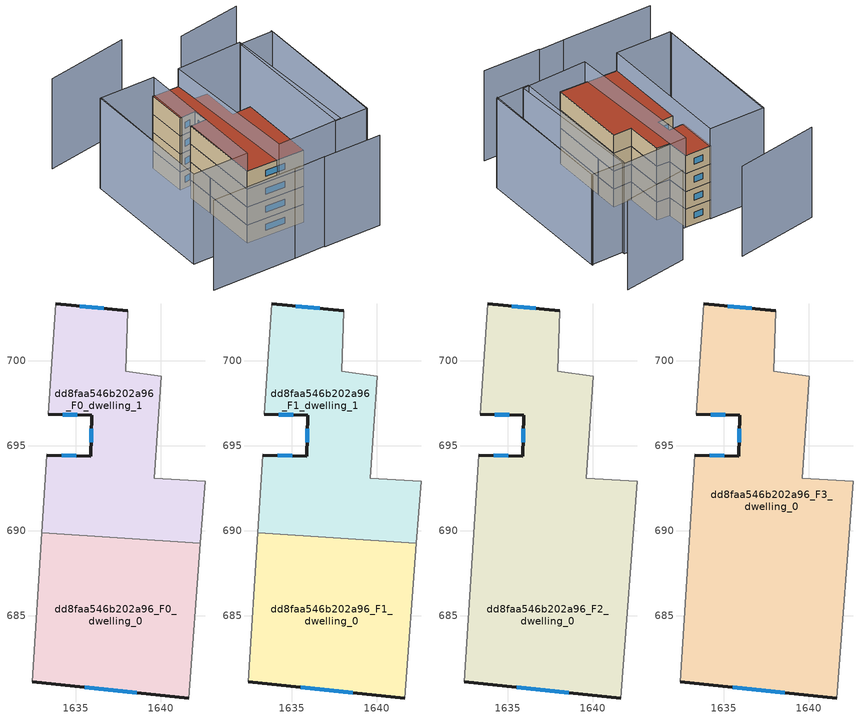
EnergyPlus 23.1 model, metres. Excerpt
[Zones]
dd8faa546b202a96_F0_dwelling_0
 floor ground (EU_floor_Construction): 1642.34,689.26 1641.66,680.17 1632.46,681.14 1633.02,689.89 z0
 wall outside (EU_wall_Construction): 1632.46,681.14 1641.66,680.17 z0:3
 wall adiabatic (EU_wall_Construction): 1641.66,680.17 1642.34,689.26 / 1633.02,689.89 1632.46,681.14 z0:3
 wall to dd8faa546b202a96_F0_dwelling_1 (EU_wall_Construction): 1642.34,689.26 1633.02,689.89 z0:3
 window (EU_Window_Construction): 1635.53,680.82 1638.6,680.49 z1:2
dd8faa546b202a96_F0_dwelling_1
 floor ground (EU_floor_Construction): 1638.08,702.95 1637.95,699.38 1640.02,699.09 1639.63,693.1 1642.61,692.92 1642.34,689.26 1633.02,689.89 1633.31,694.45 1635.89,694.39 1635.95,696.79 1633.39,696.85 1633.84,703.33 z0
 wall outside (EU_wall_Construction): 1638.08,702.95 1633.84,703.33 / 1633.39,696.85 1635.95,696.79 1635.89,694.39 1633.31,694.45 z0:3
 wall adiabatic (EU_wall_Construction): 1633.84,703.33 1633.39,696.85 / 1642.34,689.26 1642.61,692.92 1639.63,693.1 1640.02,699.09 1637.95,699.38 1638.08,702.95 / 1633.31,694.45 1633.02,689.89 z0:3
 window (EU_Window_Construction): 1636.66,703.07 1635.25,703.2 / 1635.03,694.41 1634.17,694.43 / 1635.93,695.99 1635.91,695.19 / 1634.25,696.83 1635.1,696.81 z1:2
dd8faa546b202a96_F1_dwelling_0
 floor to dd8faa546b202a96_F0_dwelling_0 (EU_floor_Construction): 1642.34,689.26 1641.66,680.17 1632.46,681.14 1633.02,689.89 z3
 wall outside (EU_wall_Construction): 1632.46,681.14 1641.66,680.17 z3:6
 wall adiabatic (EU_wall_Construction): 1641.66,680.17 1642.34,689.26 / 1633.02,689.89 1632.46,681.14 z3:6
 wall to dd8faa546b202a96_F1_dwelling_1 (EU_wall_Construction): 1642.34,689.26 1633.02,689.89 z3:6
 window (EU_Window_Construction): 1635.53,680.82 1638.6,680.49 z4:5
dd8faa546b202a96_F1_dwelling_1
 floor to dd8faa546b202a96_F0_dwelling_1 (EU_floor_Construction): 1638.08,702.95 1637.95,699.38 1640.02,699.09 1639.63,693.1 1642.61,692.92 1642.34,689.26 1633.02,689.89 1633.31,694.45 1635.89,694.39 1635.95,696.79 1633.39,696.85 1633.84,703.33 z3
 wall outside (EU_wall_Construction): 1638.08,702.95 1633.84,703.33 / 1633.39,696.85 1635.95,696.79 1635.89,694.39 1633.31,694.45 z3:6
 wall adiabatic (EU_wall_Construction): 1633.84,703.33 1633.39,696.85 / 1642.34,689.26 1642.61,692.92 1639.63,693.1 1640.02,699.09 1637.95,699.38 1638.08,702.95 / 1633.31,694.45 1633.02,689.89 z3:6
 window (EU_Window_Construction): 1636.66,703.07 1635.25,703.2 / 1635.03,694.41 1634.17,694.43 / 1635.93,695.99 1635.91,695.19 / 1634.25,696.83 1635.1,696.81 z4:5
dd8faa546b202a96_F2_dwelling_0
 floor to dd8faa546b202a96_F1_dwelling_0 (EU_floor_Construction): 1642.34,689.26 1641.66,680.17 1632.46,681.14 1633.02,689.89 z6
 floor to dd8faa546b202a96_F1_dwelling_1 (EU_floor_Construction): 1638.08,702.95 1637.95,699.38 1640.02,699.09 1639.63,693.1 1642.61,692.92 1642.34,689.26 1633.02,689.89 1633.31,694.45 1635.89,694.39 1635.95,696.79 1633.39,696.85 1633.84,703.33 z6
 wall outside (EU_wall_Construction): 1638.08,702.95 1633.84,703.33 / 1632.46,681.14 1641.66,680.17 / 1633.39,696.85 1635.95,696.79 1635.89,694.39 1633.31,694.45 z6:9
 wall adiabatic (EU_wall_Construction): 1633.84,703.33 1633.39,696.85 / 1641.66,680.17 1642.61,692.92 1639.63,693.1 1640.02,699.09 1637.95,699.38 1638.08,702.95 / 1633.31,694.45 1632.46,681.14 z6:9
 window (EU_Window_Construction): 1636.66,703.07 1635.25,703.2 / 1635.53,680.82 1638.6,680.49 / 1635.03,694.41 1634.17,694.43 / 1635.93,695.99 1635.91,695.19 / 1634.25,696.83 1635.1,696.81 z7:8
dd8faa546b202a96_F3_dwelling_0
 floor to dd8faa546b202a96_F2_dwelling_0 (EU_floor_Construction): 1638.08,702.95 1637.95,699.38 1640.02,699.09 1639.63,693.1 1642.61,692.92 1641.66,680.17 1632.46,681.14 1633.31,694.45 1635.89,694.39 1635.95,696.79 1633.39,696.85 1633.84,703.33 z9
 wall outside (EU_wall_Construction): 1638.08,702.95 1633.84,703.33 / 1632.46,681.14 1641.66,680.17 / 1633.39,696.85 1635.95,696.79 1635.89,694.39 1633.31,694.45 z9:12
 wall adiabatic (EU_wall_Construction): 1633.84,703.33 1633.39,696.85 / 1641.66,680.17 1642.61,692.92 1639.63,693.1 1640.02,699.09 1637.95,699.38 1638.08,702.95 / 1633.31,694.45 1632.46,681.14 z9:12
 window (EU_Window_Construction): 1636.66,703.07 1635.25,703.2 / 1635.53,680.82 1638.6,680.49 / 1635.03,694.41 1634.17,694.43 / 1635.93,695.99 1635.91,695.19 / 1634.25,696.83 1635.1,696.81 z10:11
 roof outside (EU_roof_Construction): 1641.66,680.17 1642.61,692.92 1639.63,693.1 1640.02,699.09 1637.95,699.38 1638.08,702.95 1633.84,703.33 1633.39,696.85 1635.95,696.79 1635.89,694.39 1633.31,694.45 1632.46,681.14 z12
shading: 1621.75,675.24 1636.09,674.05 / 1635.21,674.1 1640.17,673.8 / 1640.16,673.68 1649.31,672.97 / 1651.98,679.07 1653.76,702.01 / 1625.39,704.15 1623.55,682.07 / 1653.76,709.65 1643.35,708.76 / 1636.42,713.26 1623.05,711.97 / 1653.74,701.79 1652.15,679.13 / 1652.15,679.13 1646.82,679.51 / 1646.82,679.51 1648.41,702.17 / 1648.41,702.17 1653.74,701.79 / 1637.23,679.98 1638.08,702.95 / 1638.08,702.95 1648.63,702.56 / 1648.63,702.56 1647.79,679.59 / 1647.79,679.59 1637.23,679.98 / 1623.53,681.81 1625.2,704.13 / 1625.2,704.13 1634.13,703.47 / 1634.13,703.47 1632.46,681.14 / 1632.46,681.14 1623.53,681.81 z0:15
[Building]
EU S2 Campaign: North Axis=0; Terrain=City; Solar Distribution=FullExterior
[Site:Location]
Bologna: Latitude=44.5; Longitude=11.25; Time Zone=1; Elevation=37
[SizingPeriod:WeatherFileDays]
AnnualSizingPeriod: Begin Month=1; Begin Day of Month=1; End Month=12; End Day of Month=31; Day of Week for Start Day=Monday; Use Weather File Daylight Saving Period=No; Use Weather File Rain and Snow Indicators=No
[MATERIAL]
EU_InternalMass_Material: Roughness=MediumRough; Thickness=0.1; Conductivity=1; Density=1800; Specific Heat=900; Thermal Absorptance=0.9; Solar Absorptance=0.7; Visible Absorptance=0.7
[MATERIAL:NOMASS] Roughness=MediumRough; Thermal Absorptance=0.9; Solar Absorptance=0.7; Visible Absorptance=0.7
Name | Thermal Resistance
EU_wall_NoMass | 0.937881
EU_roof_NoMass | 0.548572
EU_floor_NoMass | 0.71348
[WINDOWMATERIAL:SIMPLEGLAZINGSYSTEM]
EU_Window_SimpleGlazing: UFactor=4.25633; Solar Heat Gain Coefficient=0.85; Visible Transmittance=0.85
[CONSTRUCTION]
EU_wall_Construction: EU_wall_NoMass
EU_roof_Construction: EU_roof_NoMass
EU_floor_Construction: EU_floor_NoMass
EU_Window_Construction: EU_Window_SimpleGlazing
EU_InternalMass_Construction: EU_InternalMass_Material
[ZONE] Type=1; Multiplier=1; Ceiling Height=autocalculate; Floor Area=autocalculate; Part of Total Floor Area=Yes
Name | Volume
dd8faa546b202a96_F0_dwelling_0; dd8faa546b202a96_F1_dwelling_0 | 249.242
dd8faa546b202a96_F2_dwelling_0; dd8faa546b202a96_F3_dwelling_0 | 498.469
dd8faa546b202a96_F0_dwelling_1 | 249.231
dd8faa546b202a96_F1_dwelling_1 | 249.233
[INTERNALMASS] Construction=EU_InternalMass_Construction
Name | Zone or ZoneList | Surface Area
dd8faa546b202a96_F0_dwelling_0_EU_InternalMass | dd8faa546b202a96_F0_dwelling_0 | 83.0807
dd8faa546b202a96_F0_dwelling_1_EU_InternalMass | dd8faa546b202a96_F0_dwelling_1 | 83.0768
dd8faa546b202a96_F1_dwelling_0_EU_InternalMass | dd8faa546b202a96_F1_dwelling_0 | 83.0807
dd8faa546b202a96_F1_dwelling_1_EU_InternalMass | dd8faa546b202a96_F1_dwelling_1 | 83.0768
dd8faa546b202a96_F2_dwelling_0_EU_InternalMass | dd8faa546b202a96_F2_dwelling_0 | 166.156
dd8faa546b202a96_F3_dwelling_0_EU_InternalMass | dd8faa546b202a96_F3_dwelling_0 | 166.156
[OTHEREQUIPMENT] Fuel Type=Electricity; Design Level Calculation Method=Watts/Area; Power per Zone Floor Area=1; Fraction Latent=0; Fraction Radiant=0; Fraction Lost=0; Carbon Dioxide Generation Rate=0; EndUse Subcategory=EU_Step8_InternalGains
Name | Zone or ZoneList or Space or SpaceList | Schedule
EU_Step8_InternalGain_dd8faa546b202a96_F0_dwelling_0_f000 | dd8faa546b202a96_F0_dwelling_0 | EU_Step8_GainSchedule_dd8faa546b202a96_F0_dwelling_0_f000
EU_Step8_InternalGain_dd8faa546b202a96_F0_dwelling_1_f000 | dd8faa546b202a96_F0_dwelling_1 | EU_Step8_GainSchedule_dd8faa546b202a96_F0_dwelling_1_f000
EU_Step8_InternalGain_dd8faa546b202a96_F1_dwelling_0_f000 | dd8faa546b202a96_F1_dwelling_0 | EU_Step8_GainSchedule_dd8faa546b202a96_F1_dwelling_0_f000
EU_Step8_InternalGain_dd8faa546b202a96_F1_dwelling_1_f000 | dd8faa546b202a96_F1_dwelling_1 | EU_Step8_GainSchedule_dd8faa546b202a96_F1_dwelling_1_f000
EU_Step8_InternalGain_dd8faa546b202a96_F2_dwelling_0_f000 | dd8faa546b202a96_F2_dwelling_0 | EU_Step8_GainSchedule_dd8faa546b202a96_F2_dwelling_0_f000
EU_Step8_InternalGain_dd8faa546b202a96_F3_dwelling_0_f000 | dd8faa546b202a96_F3_dwelling_0 | EU_Step8_GainSchedule_dd8faa546b202a96_F3_dwelling_0_f000
[ZONEVENTILATION:DESIGNFLOWRATE] Schedule=EU_AlwaysOn; Design Flow Rate Calculation Method=AirChanges/Hour; Air Changes per Hour=0.687892; Ventilation Type=Natural; Fan Pressure Rise=0; Fan Total Efficiency=1; Constant Term Coefficient=1; Temperature Term Coefficient=0; Velocity Term Coefficient=0; Velocity Squared Term Coefficient=0; Minimum Indoor Temperature=-100; Maximum Indoor Temperature=100; Delta Temperature=-100; Minimum Outdoor Temperature=-100; Maximum Outdoor Temperature=100; Maximum Wind Speed=40
Name | Zone or ZoneList or Space or SpaceList
EU_ConstantAir_dd8faa546b202a96_F0_dwelling_0 | dd8faa546b202a96_F0_dwelling_0
EU_ConstantAir_dd8faa546b202a96_F0_dwelling_1 | dd8faa546b202a96_F0_dwelling_1
EU_ConstantAir_dd8faa546b202a96_F1_dwelling_0 | dd8faa546b202a96_F1_dwelling_0
EU_ConstantAir_dd8faa546b202a96_F1_dwelling_1 | dd8faa546b202a96_F1_dwelling_1
EU_ConstantAir_dd8faa546b202a96_F2_dwelling_0 | dd8faa546b202a96_F2_dwelling_0
EU_ConstantAir_dd8faa546b202a96_F3_dwelling_0 | dd8faa546b202a96_F3_dwelling_0
[HVACTEMPLATE:THERMOSTAT] Constant Heating Setpoint=20; Constant Cooling Setpoint=50
EU_HeatOnly_dd8faa546b202a96_F0_dwelling_0; EU_HeatOnly_dd8faa546b202a96_F0_dwelling_1; EU_HeatOnly_dd8faa546b202a96_F1_dwelling_0; EU_HeatOnly_dd8faa546b202a96_F1_dwelling_1; EU_HeatOnly_dd8faa546b202a96_F2_dwelling_0; EU_HeatOnly_dd8faa546b202a96_F3_dwelling_0
[HVACTEMPLATE:ZONE:IDEALLOADSAIRSYSTEM] System Availability Schedule=EU_AlwaysOn; Maximum Heating Supply Air Temperature=50; Minimum Cooling Supply Air Temperature=13; Maximum Heating Supply Air Humidity Ratio=0.0156; Minimum Cooling Supply Air Humidity Ratio=0.0077; Heating Limit=NoLimit; Cooling Limit=NoLimit; Heating Availability Schedule=EU_AlwaysOn; Cooling Availability Schedule=EU_CoolingOff; Dehumidification Control Type=ConstantSensibleHeatRatio; Cooling Sensible Heat Ratio=0.7; Dehumidification Setpoint=60; Humidification Control Type=None; Humidification Setpoint=30; Outdoor Air Method=None; Outdoor Air Flow Rate per Person=0.00944; Outdoor Air Flow Rate per Zone Floor Area=0; Outdoor Air Flow Rate per Zone=0; Demand Controlled Ventilation Type=None; Outdoor Air Economizer Type=NoEconomizer; Heat Recovery Type=None; Sensible Heat Recovery Effectiveness=0.7; Latent Heat Recovery Effectiveness=0.65
Name | Template Thermostat
dd8faa546b202a96_F0_dwelling_0 | EU_HeatOnly_dd8faa546b202a96_F0_dwelling_0
dd8faa546b202a96_F0_dwelling_1 | EU_HeatOnly_dd8faa546b202a96_F0_dwelling_1
dd8faa546b202a96_F1_dwelling_0 | EU_HeatOnly_dd8faa546b202a96_F1_dwelling_0
dd8faa546b202a96_F1_dwelling_1 | EU_HeatOnly_dd8faa546b202a96_F1_dwelling_1
dd8faa546b202a96_F2_dwelling_0 | EU_HeatOnly_dd8faa546b202a96_F2_dwelling_0
dd8faa546b202a96_F3_dwelling_0 | EU_HeatOnly_dd8faa546b202a96_F3_dwelling_0
[SIZING:ZONE] Zone Cooling Design Supply Air Temperature Input Method=SupplyAirTemperature; Zone Cooling Design Supply Air Temperature=13; Zone Heating Design Supply Air Temperature Input Method=SupplyAirTemperature; Zone Heating Design Supply Air Temperature=50; Zone Cooling Design Supply Air Humidity Ratio=0.008; Zone Heating Design Supply Air Humidity Ratio=0.008; Cooling Design Air Flow Method=DesignDay; Cooling Design Air Flow Rate=0; Cooling Minimum Air Flow per Zone Floor Area=0.000762; Cooling Minimum Air Flow=0; Cooling Minimum Air Flow Fraction=0.2; Heating Design Air Flow Method=DesignDay; Heating Design Air Flow Rate=0; Heating Maximum Air Flow per Zone Floor Area=0.002032; Heating Maximum Air Flow=0.141576; Heating Maximum Air Flow Fraction=0.3; Account for Dedicated Outdoor Air System=No; Dedicated Outdoor Air System Control Strategy=NeutralSupplyAir; Dedicated Outdoor Air Low Setpoint Temperature for Design=autosize; Dedicated Outdoor Air High Setpoint Temperature for Design=autosize; Zone Load Sizing Method=Sensible Load Only No Latent Load; Zone Latent Cooling Design Supply Air Humidity Ratio Input Method=HumidityRatioDifference; Zone Cooling Design Supply Air Humidity Ratio Difference=0.005; Zone Latent Heating Design Supply Air Humidity Ratio Input Method=HumidityRatioDifference; Zone Humidification Design Supply Air Humidity Ratio Difference=0.005
dd8faa546b202a96_F0_dwelling_0; dd8faa546b202a96_F0_dwelling_1; dd8faa546b202a96_F1_dwelling_0; dd8faa546b202a96_F1_dwelling_1; dd8faa546b202a96_F2_dwelling_0; dd8faa546b202a96_F3_dwelling_0
[SCHEDULE:CONSTANT]
Name | Hourly Value
EU_AlwaysOn | 1
EU_CoolingOff | 0
[SCHEDULE:FILE] Column Number=1; Rows to Skip at Top=0; Number of Hours of Data=8760; Column Separator=Comma; Interpolate to Timestep=No; Minutes per Item=60; Adjust Schedule for Daylight Savings=Yes
Name | File
EU_Step8_GainSchedule_dd8faa546b202a96_F0_dwelling_0_f000 | ../../schedules/dd8faa546b202a96/dd8faa546b202a96_F0_dwelling_0_f000_gain.csv
EU_Step8_GainSchedule_dd8faa546b202a96_F0_dwelling_1_f000 | ../../schedules/dd8faa546b202a96/dd8faa546b202a96_F0_dwelling_1_f000_gain.csv
EU_Step8_GainSchedule_dd8faa546b202a96_F1_dwelling_0_f000 | ../../schedules/dd8faa546b202a96/dd8faa546b202a96_F1_dwelling_0_f000_gain.csv
EU_Step8_GainSchedule_dd8faa546b202a96_F1_dwelling_1_f000 | ../../schedules/dd8faa546b202a96/dd8faa546b202a96_F1_dwelling_1_f000_gain.csv
EU_Step8_GainSchedule_dd8faa546b202a96_F2_dwelling_0_f000 | ../../schedules/dd8faa546b202a96/dd8faa546b202a96_F2_dwelling_0_f000_gain.csv
EU_Step8_GainSchedule_dd8faa546b202a96_F3_dwelling_0_f000 | ../../schedules/dd8faa546b202a96/dd8faa546b202a96_F3_dwelling_0_f000_gain.csv
